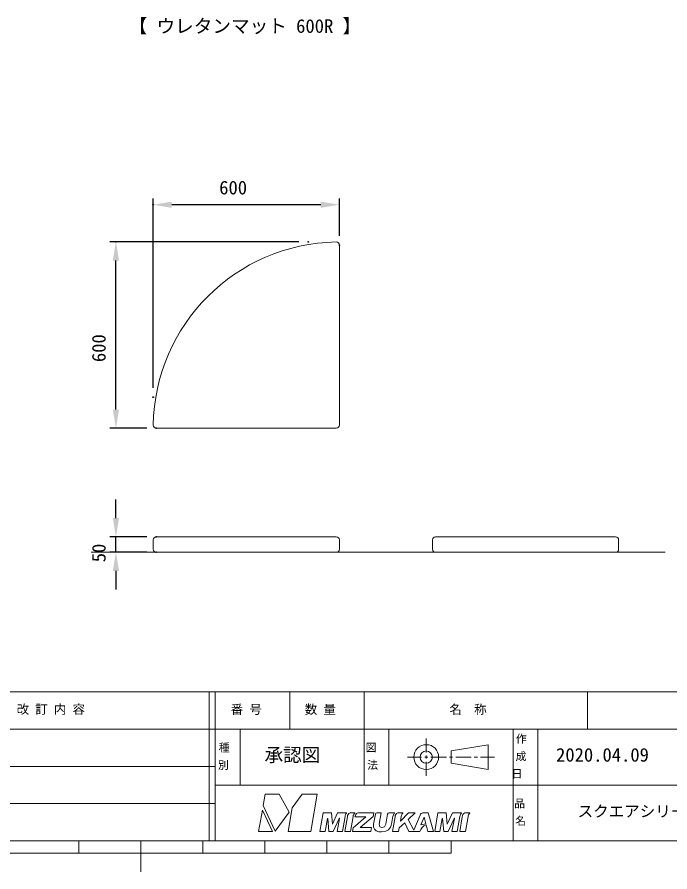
# Model space of a CAD drawing. Units: millimetres, scale not verified. Extents: x -203 to 203, y -143 to 143.
# Drawn here: x -19.9 to 85.3, y -143 to -5.3 of the extents above; entities that cross this region are included whole.
import ezdxf
from ezdxf.enums import TextEntityAlignment as Align

# ---------------------------------------------------------------- set-up
doc = ezdxf.new("R2010")
doc.units = ezdxf.units.MM
doc.header["$LTSCALE"] = 0.5
doc.header["$PDMODE"] = 32
doc.header["$PDSIZE"] = 0.1
for name, color, linetype, lineweight in [('0-1_DIMENSION_LINES$02_DIMENSI', 7, 'Continuous', 25), ('0-3_DIMENSION_LINES$03_LINES', 7, 'Continuous', 18), ('0-4_図面_FORMAT$03_TEXT', 7, 'Continuous', 18), ('0-5_図面_FORMAT$01_WAKU$SUB_LINE', 7, 'Continuous', 18), ('0-6_図面_FORMAT$01_WAKU$OUT_LINE', 6, 'Continuous', 18), ('0-7_図面_FORMAT$02_LOGO$01_MZ_LO', 7, 'Continuous', 18)]:
    doc.layers.add(name, color=color, linetype=linetype, lineweight=lineweight)
doc.layers.add('0-2_DEFPOINTS', color=7, linetype='Continuous')
doc.styles.add('ＭＳ ゴシック', font='')
doc.styles.get('ＭＳ ゴシック').set_extended_font_data('MS Gothic')

# ---------------------------------------------------------------- blocks, each defined once
blk = doc.blocks.new('D1')
at = {"layer": '0-1_DIMENSION_LINES$02_DIMENSI'}
for p, q in [((471, 214), (410, 214)), ((412, 160), (412, 208)), ((422, 154), (410, 154))]:
    blk.add_line(p, q, dxfattribs=at)
for points in [[(413, 208), (411, 208), (412, 214)], [(411, 160), (413, 160), (412, 154)]]:
    blk.add_solid(points, dxfattribs=at)
at = {"layer": '0-2_DEFPOINTS'}
for p in [(412, 214), (474, 214), (425, 154)]:
    blk.add_point(p, dxfattribs=at)
at = {"layer": '0-1_DIMENSION_LINES$02_DIMENSI', "style": 'ＭＳ ゴシック'}
blk.add_text('600', height=4.399, rotation=90, dxfattribs=at).set_placement((410, 175.286), align=Align.BOTTOM_LEFT)
blk = doc.blocks.new('D3')
at = {"layer": '0-1_DIMENSION_LINES$02_DIMENSI'}
for p, q in [((412, 125), (412, 130.999)), ((422, 119), (410, 119)), ((412, 114), (412, 119)), ((422, 114), (410, 114)), ((412, 108), (412, 102.001))]:
    blk.add_line(p, q, dxfattribs=at)
for points in [[(411, 125), (413, 125), (412, 119)], [(413, 108), (411, 108), (412, 114)]]:
    blk.add_solid(points, dxfattribs=at)
at = {"layer": '0-2_DEFPOINTS'}
for p in [(412, 119), (425, 119), (425, 114)]:
    blk.add_point(p, dxfattribs=at)
at = {"layer": '0-1_DIMENSION_LINES$02_DIMENSI', "style": 'ＭＳ ゴシック'}
blk.add_text('50', height=4.399, rotation=90, dxfattribs=at).set_placement((410, 110.786), align=Align.BOTTOM_LEFT)
blk = doc.blocks.new('D12')
at = {"layer": '0-1_DIMENSION_LINES$02_DIMENSI'}
for p, q in [((424, 167), (424, 228)), ((478, 226), (430, 226)), ((484, 216), (484, 228))]:
    blk.add_line(p, q, dxfattribs=at)
for points in [[(430, 227), (430, 225), (424, 226)], [(478, 225), (478, 227), (484, 226)]]:
    blk.add_solid(points, dxfattribs=at)
at = {"layer": '0-2_DEFPOINTS'}
for p in [(424, 226), (484, 213), (424, 164)]:
    blk.add_point(p, dxfattribs=at)
at = {"layer": '0-1_DIMENSION_LINES$02_DIMENSI', "style": 'ＭＳ ゴシック'}
blk.add_text('600', height=4.399, dxfattribs=at).set_placement((445.286, 228), align=Align.BOTTOM_LEFT)
blk = doc.blocks.new('_X34')
at = {"layer": '0-4_図面_FORMAT$03_TEXT', "style": 'ＭＳ ゴシック'}
for s, p in [('作', (540.875, 51.813)), ('成', (540.801, 46.191)), ('日', (539.482, 40.568))]:
    blk.add_text(s, height=2.566, dxfattribs=at).set_placement(p, align=Align.BOTTOM_LEFT)
blk = doc.blocks.new('_X33')
at = {"layer": '0-4_図面_FORMAT$03_TEXT', "style": 'ＭＳ ゴシック'}
for s, p in [('図', (492.487, 49.002)), ('法', (492.977, 43.38))]:
    blk.add_text(s, height=2.566, dxfattribs=at).set_placement(p, align=Align.BOTTOM_LEFT)
blk = doc.blocks.new('_X32')
at = {"layer": '0-4_図面_FORMAT$03_TEXT', "style": 'ＭＳ ゴシック'}
for s, p in [('種', (445.127, 49.002)), ('別', (444.903, 43.38))]:
    blk.add_text(s, height=2.566, dxfattribs=at).set_placement(p, align=Align.BOTTOM_LEFT)
blk = doc.blocks.new('_X31')
at = {"layer": '0-4_図面_FORMAT$03_TEXT', "style": 'ＭＳ ゴシック'}
for s, p in [('品', (540.35, 31.002)), ('名', (540.651, 25.38))]:
    blk.add_text(s, height=2.566, dxfattribs=at).set_placement(p, align=Align.BOTTOM_LEFT)

msp = doc.modelspace()

# ---------------------------------------------------------------- linework, layer by layer
at = {"layer": '0-3_DIMENSION_LINES$03_LINES'}
for p, q in [((32, -71), (32, -42.0042)), ((2.5042, -71.5), (31.5, -71.5)), ((2, -89.5), (2, -91)), ((31.5, -89), (2.5, -89)), ((32, -91), (32, -89.5)), ((47, -89.5), (47, -91)), ((76.5, -89), (47.5, -89)), ((77, -91), (77, -89.5)), ((-8, -91.5), (84.5, -91.5)), ((2.5, -91.5), (31.5, -91.5)), ((47.5, -91.5), (76.5, -91.5))]:
    msp.add_line(p, q, dxfattribs=at)
for centre, radius, start, end in [((32, -71.5), 30, 90.97116, 179.02884), ((31.5, -42.0042), 0.5, 360, 90.97116), ((2.5042, -71), 0.5, 179.02884, 270), ((31.5, -71), 0.5, 270, 0), ((2.5, -89.5), 0.5, 90, 180), ((31.5, -89.5), 0.5, 0, 90), ((47.5, -89.5), 0.5, 90, 180), ((76.5, -89.5), 0.5, 0, 90), ((2.5, -91), 0.5, 180, 270), ((31.5, -91), 0.5, 270, 0), ((47.5, -91), 0.5, 180, 270), ((76.5, -91), 0.5, 270, 0)]:
    msp.add_arc(centre, radius, start, end, dxfattribs=at)
at = {"layer": '0-4_図面_FORMAT$03_TEXT'}
for p, q in [((46, -123.75), (46, -121.5)), ((45.25, -124.5), (43, -124.5)), ((46.25, -124.5), (45.75, -124.5)), ((46, -124.75), (46, -124.25)), ((46, -127.5), (46, -125.25)), ((49.25, -124.5), (46.75, -124.5)), ((50.25, -124.5), (49.75, -124.5)), ((53.25, -124.5), (50.75, -124.5)), ((54.25, -124.5), (53.75, -124.5)), ((57, -124.5), (54.75, -124.5))]:
    msp.add_line(p, q, dxfattribs=at)
msp.add_lwpolyline([(56, -122.5), (50, -123.5), (50, -125.5), (56, -126.5)], close=True, dxfattribs=at)
for radius in [2, 1]:
    msp.add_circle((46, -124.5), radius, dxfattribs=at)
at = {"layer": '0-5_図面_FORMAT$01_WAKU$SUB_LINE'}
for p, q in [((24, -114), (24, -120)), ((36, -129), (36, -114)), ((72, -114), (72, -120)), ((16, -129), (16, -120)), ((40, -120), (40, -129)), ((60, -138), (60, -120)), ((64, -138), (64, -120)), ((12, -126), (-78, -126)), ((12, -129), (144, -129)), ((12, -132), (-78, -132))]:
    msp.add_line(p, q, dxfattribs=at)
at = {"layer": '0-6_図面_FORMAT$01_WAKU$OUT_LINE'}
for p, q in [((198, -114), (-198, -114)), ((11, -114), (11, -138)), ((12, -114), (12, -138)), ((198, -120), (-78, -120)), ((-198, -138), (198, -138)), ((-10, -140), (-10, -138)), ((0, -138), (0, -143)), ((10, -140), (10, -138)), ((20, -140), (20, -138)), ((30, -140), (30, -138)), ((40, -140), (40, -138)), ((50, -140), (50, -138)), ((-50, -140), (50, -140))]:
    msp.add_line(p, q, dxfattribs=at)
at = {"layer": '0-7_図面_FORMAT$02_LOGO$01_MZ_LO'}
for p, q in [((37.5368, -133.5001), (35.0653, -133.5001)), ((46.3372, -133.5001), (45.4679, -133.5001)), ((40.2333, -135.7779), (40.2903, -135.6677)), ((40.3739, -135.4237), (40.3965, -135.3012)), ((40.3965, -135.3012), (40.3965, -135.3012))]:
    msp.add_line(p, q, dxfattribs=at)
for points in [[(23.9185, -133.3532), (22.2811, -130.5), (20.052, -130.5), (19.7334, -132.3069), (21.6797, -136.412)], [(28.4519, -130.5), (26.0068, -130.5), (24.423, -132.6639), (23.7466, -136.5), (27.394, -136.5)], [(18.994, -136.5), (21.2213, -136.5), (19.5978, -133.0758)], [(45.1097, -135.4167), (45.6797, -134.1656), (45.9339, -135.2805)]]:
    msp.add_lwpolyline(points, close=True, dxfattribs=at)
for points in [[(33.1643, -133.5221), (33.1564, -133.5001), (31.6973, -133.5001), (30.8813, -135.3254), (30.7128, -133.5001), (29.3797, -133.5001), (28.8508, -136.5), (29.7077, -136.5), (30.085, -134.3718), (30.1212, -134.3718), (30.3134, -136.5), (31.0307, -136.5), (31.9772, -134.3718)], [(34.4907, -133.528), (34.4785, -133.5001), (33.7311, -133.5001)], [(34.5924, -133.8998), (34.52, -134.1359), (36.248, -134.138), (34.2351, -135.8723), (34.125, -136.5), (37.0697, -136.5), (37.1838, -135.8537), (35.3578, -135.8512), (37.4305, -134.0987), (37.5368, -133.5001)], [(39.7553, -133.6956), (39.4664, -135.331), (39.2624, -135.7153), (38.8631, -135.8509), (38.5099, -135.7132), (38.4414, -135.331), (38.7636, -133.5001), (38.0482, -133.5001)], [(40.8635, -133.5423), (40.8489, -133.5001), (40.7137, -133.5065), (40.0021, -133.5001)], [(40.3988, -135.2886), (40.6262, -134.0012), (40.8635, -133.5423)], [(42.2217, -133.528), (42.2092, -133.5001), (41.4125, -133.5001)], [(45.0487, -133.8322), (43.9945, -136.289), (43.107, -134.5303), (44.1923, -133.5001), (43.1434, -133.5001), (41.8365, -134.8052), (41.959, -134.0946)], [(45.9654, -135.4039), (46.2447, -136.5), (47.188, -136.5), (46.3372, -133.5001)], [(51.6741, -133.5221), (51.6663, -133.5001), (50.2071, -133.5001), (49.3912, -135.3254), (49.2227, -133.5001), (47.8896, -133.5001), (47.3606, -136.5), (48.2176, -136.5), (48.5948, -134.3718), (48.631, -134.3718), (48.8233, -136.5), (49.5406, -136.5), (50.4871, -134.3718)], [(53.0005, -133.528), (52.9883, -133.5001), (52.241, -133.5001)], [(32.0194, -134.3718), (31.6421, -136.5), (32.493, -136.5), (32.9191, -134.0808)], [(33.2994, -134.1367), (32.8831, -136.5), (33.7988, -136.5), (34.2223, -134.0946)], [(37.8062, -133.6918), (37.5241, -135.2886), (37.5207, -135.7942), (37.6572, -136.1388), (37.9298, -136.3967), (38.3411, -136.5181), (38.8134, -136.5486), (39.4797, -136.4487), (39.8948, -136.201), (40.2275, -135.7892)], [(40.9871, -134.1367), (40.5715, -136.5), (41.5368, -136.5), (41.5384, -136.5), (41.5439, -136.5), (41.6443, -135.9188), (42.5284, -135.0795), (43.1843, -136.5), (44.9459, -136.5)], [(50.5292, -134.3718), (50.152, -136.5), (51.0029, -136.5), (51.429, -134.0808)], [(51.8093, -134.1367), (51.3929, -136.5), (52.3087, -136.5), (52.7322, -134.0946)]]:
    msp.add_lwpolyline(points, dxfattribs=at)
for centre, radius, start, end in [((33.7742, -134.1229), 0.8561, 135.436, 177.18162), ((33.898, -134.0779), 0.6015, 106.10853, 185.61083), ((35.2047, -134.2131), 0.9895, 136.18472, 173.12017), ((35.0741, -133.9901), 0.4901, 91.03463, 169.38909), ((38.0431, -133.7422), 0.2422, 88.80192, 167.99496), ((39.9968, -133.7469), 0.2469, 88.77298, 167.99431), ((41.5809, -134.073), 0.5972, 106.38228, 186.12371), ((42.933, -134.202), 0.9799, 136.54508, 173.70767), ((45.4594, -133.9198), 0.4199, 88.83548, 167.9571), ((52.2841, -134.1229), 0.8561, 135.436, 177.18162), ((52.4079, -134.0779), 0.6015, 106.10853, 185.61083), ((53.7145, -134.2131), 0.9895, 136.18472, 173.12017), ((31.9983, -134.363), 0.0228, 337.38667, 202.61333), ((50.5082, -134.363), 0.0228, 337.38667, 202.61333), ((38.9196, -135.0984), 1.4791, 332.15939, 332.65034), ((39.5102, -135.2642), 0.8783, 332.65034, 349.54143), ((38.5515, -134.9606), 1.8762, 349.54143, 349.93236), ((46.8386, -137.2383), 2.0316, 115.4544, 158.69079)]:
    msp.add_arc(centre, radius, start, end, dxfattribs=at)

# ---------------------------------------------------------------- block references
at = {"layer": '0-1_DIMENSION_LINES$02_DIMENSI', "xscale": 0.5, "yscale": 0.5}
for name in ['D12', 'D1', 'D3']:
    msp.add_blockref(name, (-210, -148.5), dxfattribs=at)
at = {"layer": '0-4_図面_FORMAT$03_TEXT', "xscale": 0.5, "yscale": 0.5}
for name in ['_X34', '_X32', '_X33', '_X31']:
    msp.add_blockref(name, (-210, -148.5), dxfattribs=at)

# ---------------------------------------------------------------- texts
at = {"layer": '0-1_DIMENSION_LINES$02_DIMENSI', "style": 'ＭＳ ゴシック'}
msp.add_text('【 ウレタンマット 600R 】', height=2.199, dxfattribs=at).set_placement((-1.9493, -8.464), align=Align.BOTTOM_LEFT)
at = {"layer": '0-4_図面_FORMAT$03_TEXT', "style": 'ＭＳ ゴシック'}
for s, height, p in [('改 訂 内 容', 1.466, (-19.9835, -117.964)), ('番 号', 1.466, (14.5112, -117.9799)), ('数 量', 1.466, (26.4452, -117.9799)), ('名\u3000称', 1.466, (49.7337, -117.9799)), ('承認図', 2.199, (19.9406, -125.9023)), ('2020.04.09', 2.199, (66.9212, -125.8936)), ('スクエアシリーズ共通パーツ ウレタンマット', 1.833, (70.4021, -134.6948))]:
    msp.add_text(s, height=height, dxfattribs=at).set_placement(p, align=Align.BOTTOM_LEFT)

doc.saveas('drawing.dxf')
